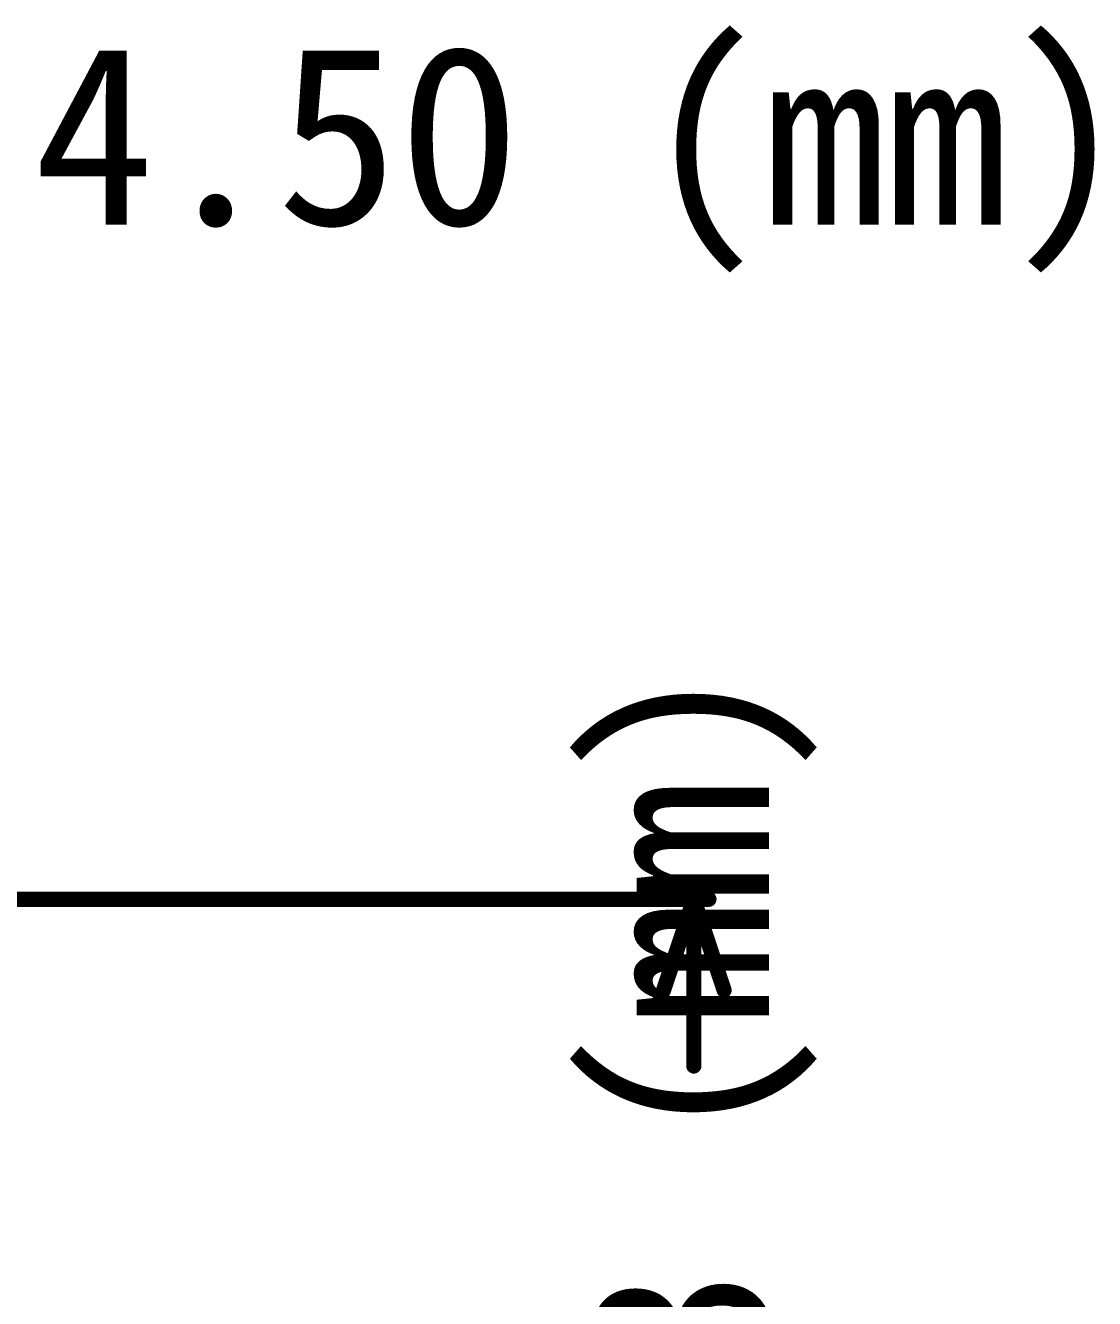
# Model space of a CAD drawing. Header units: millimetres. Extents: x 80 to 220, y 44 to 120.
# Drawn here: x 155.19 to 173.12, y 98.75 to 120.08 of the extents above; entities that cross this region are included whole.
import ezdxf

# ---------------------------------------------------------------- set-up
doc = ezdxf.new("R2010")
doc.units = ezdxf.units.MM
doc.layers.add('TopOverlay', color=2, linetype='Continuous')

msp = doc.modelspace()

# ---------------------------------------------------------------- linework, layer by layer
at = {"layer": 'TopOverlay', "const_width": 0.254}
for points in [[(153.919, 105.443), (166.652, 105.443)], [(165.89, 103.919), (166.398, 105.443)], [(166.398, 102.649), (166.398, 105.443)], [(166.398, 105.443), (166.906, 103.919)]]:
    msp.add_lwpolyline(points, dxfattribs=at)
at = {"layer": 'TopOverlay', "const_width": 0.127}
for points in [[(166.334, 105.443, 1), (166.461, 105.443, 1)], [(166.334, 105.443, 1), (166.461, 105.443, 1)], [(166.334, 105.443, 1), (166.461, 105.443, 1)], [(166.588, 105.443, 1), (166.715, 105.443, 1)], [(165.826, 103.919, 1), (165.953, 103.919, 1)], [(166.842, 103.919, 1), (166.969, 103.919, 1)], [(166.334, 102.649, 1), (166.461, 102.649, 1)]]:
    msp.add_lwpolyline(points, format="xyb", close=True, dxfattribs=at)

# ---------------------------------------------------------------- texts
at = {"layer": 'TopOverlay'}
msp.add_text('4.50 (mm)', height=3, dxfattribs=at).set_placement((155.323, 116.745))
msp.add_text('18.93 (mm)', height=3, rotation=90, dxfattribs=at).set_placement((167.658, 89.053))

doc.saveas('drawing.dxf')
